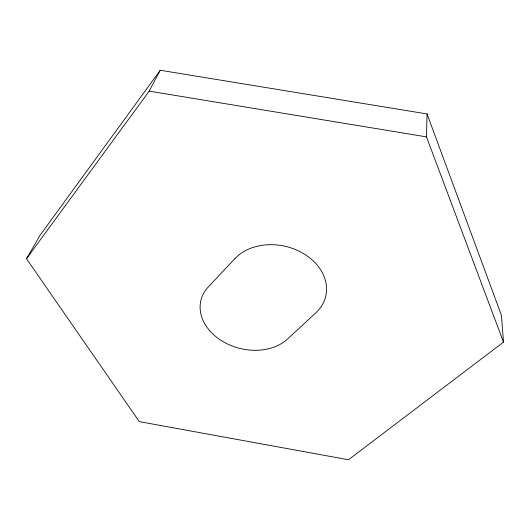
<?xml version="1.0" encoding="UTF-8"?>
<svg xmlns="http://www.w3.org/2000/svg" width="530" height="530" viewBox="0 0 530 530"><rect width="100%" height="100%" fill="white"/><g stroke="black" fill="none" stroke-linecap="round" stroke-linejoin="round"><path stroke-width="0.79" d="M503.5 342.128L426.478 136.879L427.061 113.95L160.239 70.252L40.055 235.274L26.5 258.733L139.31 421.622L348.488 459.749L503.5 342.128L501.433 315.31L427.061 113.95M26.5 258.733L149.155 91.133L160.239 70.252M149.155 91.133L426.478 136.879M234.909 258.627L208.283 286.962A49.336 37.398 14 0 0 220.612 340.108A49.336 37.398 14 0 0 287.697 338.915L315.807 312.866A50.754 39.578 12.5 0 0 306.115 255.221A50.754 39.578 12.5 0 0 234.909 258.627"/></g></svg>
